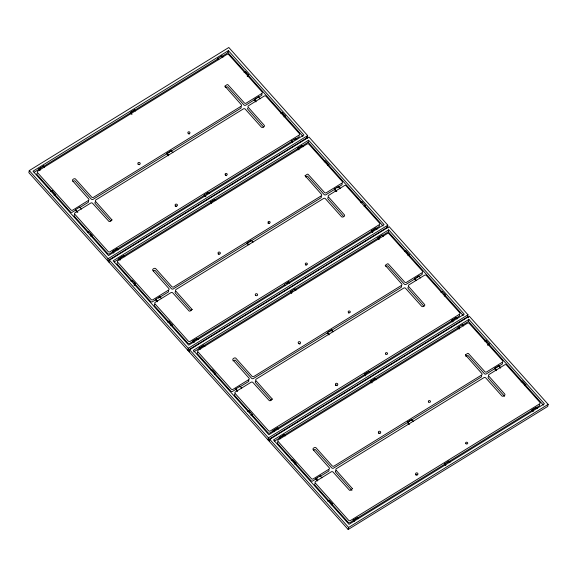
<?xml version="1.0" encoding="UTF-8"?>
<svg xmlns="http://www.w3.org/2000/svg" width="577" height="577" viewBox="0 0 577 577"><rect width="100%" height="100%" fill="white"/><g stroke="black" fill="none" stroke-linecap="round" stroke-linejoin="round"><path stroke-width="0.87" d="M307.649 135.595L108.101 258.705L107.683 260.732L307.231 137.629L307.649 135.595L228.817 47.494L29.268 170.597L28.85 172.631L348.183 529.506L547.732 406.403L548.15 404.369L469.317 316.268L269.769 439.371L269.351 441.405M44.631 167.2L43.52 165.96L38.947 168.78L38.825 169.357L39.936 170.597M43.398 166.537L43.52 165.96M51.966 191.254L52.089 190.677L55.414 194.391L55.291 194.968M81.444 209.062L79.691 207.107L75.537 209.675L75.421 210.252L77.167 212.199M79.576 207.684L79.691 207.107M88.555 232.149L88.678 231.572L92.003 235.286L91.887 235.863M135.674 111.036L134.564 109.796L130.409 112.356L130.287 112.933L131.397 114.174M134.448 110.373L134.564 109.796M109.017 262.218L109.435 260.191L308.983 137.088L387.816 225.189L387.398 227.223L187.85 350.326L188.268 348.292L387.816 225.189M118.061 249.985L116.951 248.745L112.789 251.312L112.674 251.889L113.784 253.123M116.828 249.322L116.951 248.745M124.791 256.794L123.687 255.553L119.114 258.373L118.992 258.95L120.103 260.191M123.565 256.13L123.687 255.553M132.133 280.848L132.256 280.271L135.581 283.985L134.073 285.42M172.898 152.638L171.153 150.684L166.998 153.251L166.876 153.828L168.621 155.783M171.037 151.261L171.153 150.684M161.603 298.655L159.858 296.701L155.703 299.268L155.581 299.838L157.333 301.793M159.742 297.278L159.858 296.701M217.587 59.078L217.709 58.501L221.864 55.94L222.974 57.173M221.748 56.51L221.864 55.94M168.722 321.735L168.845 321.158L172.17 324.88L172.054 325.457M221.085 56.921L227.98 52.666L228.398 50.632L303.913 135.018L108.519 255.561L33.012 171.174L228.398 50.632M90.221 234.002L107.683 253.519A1.342 1.118 11.6 0 0 109.558 253.808L204.135 195.466L204.251 194.889L208.412 192.321L209.516 193.562M208.29 192.898L208.412 192.321M210.454 202.527L210.569 201.95L214.731 199.382L215.841 200.623M214.608 199.959L214.731 199.382M245.283 71.995L245.398 71.418L248.723 75.14L247.223 76.568M189.184 351.811L189.602 349.777L389.15 226.674L467.983 314.782L467.565 316.809L268.017 439.912L268.435 437.885L467.983 314.782M198.221 339.579L197.118 338.338L192.956 340.899L192.841 341.476L193.951 342.716M196.995 338.915L197.118 338.338M199.159 348.537L199.281 347.967L203.854 345.14L204.958 346.38M203.731 345.717L203.854 345.14M260.205 98.782L258.453 96.828L254.298 99.395L254.183 99.972L255.928 101.92M258.337 97.405L258.453 96.828M215.625 374.156L215.748 373.579L212.415 369.857L211.031 370.715M253.065 242.232L251.32 240.277L247.165 242.845L247.043 243.422L248.211 244.72M251.204 240.854L251.32 240.277M281.872 112.89L281.987 112.313L285.312 116.027L285.197 116.604M241.77 388.242L240.025 386.294L235.87 388.855L235.748 389.432L237.5 391.386M239.909 386.871L240.025 386.294M291.435 141.603L291.551 141.026L295.712 138.466L296.823 139.706M295.59 139.043L295.712 138.466M303.141 146.767L302.031 145.527L297.876 148.094L297.754 148.671L298.864 149.905M301.915 146.104L302.031 145.527M248.889 411.329L249.012 410.752L252.337 414.466L252.214 415.043M212.531 201.243L308.147 142.259L308.565 140.225L384.073 224.612L188.686 345.154L113.179 260.768L308.565 140.225M289.683 283.156L288.572 281.915L284.418 284.475L284.302 285.052L189.725 343.402A1.342 1.118 11.6 0 1 187.85 343.113L154.586 305.94A1.342 1.118 11.6 0 1 154.795 304.367M288.457 282.492L288.572 281.915M296.001 290.217L294.897 288.976L290.736 291.544L290.62 292.121L291.731 293.354M294.775 289.553L294.897 288.976M325.45 161.589L325.565 161.012L328.89 164.726L328.775 165.303M273.008 431.069L273.123 430.492L277.285 427.925L278.388 429.165M277.162 428.502L277.285 427.925M279.326 438.131L279.441 437.554L284.021 434.733L285.125 435.974M283.898 435.31L284.021 434.733M340.365 188.369L338.62 186.421L334.465 188.982L334.35 189.559L336.095 191.514M338.504 186.998L338.62 186.421M292.467 460.028L292.582 459.451L295.914 463.165L295.792 463.742M232.993 360.841L235.25 360.041L251.55 378.245A1.342 1.118 11.6 0 0 253.418 378.534L327.209 333.008L327.332 332.431L331.486 329.871L333.232 331.818M331.486 329.871L331.371 330.448L332.532 331.746M365.364 206.198L365.479 205.621L362.154 201.907L362.039 202.484L308.147 142.259M321.937 477.835L320.192 475.881L316.037 478.448L315.915 479.025L317.66 480.973M320.076 476.458L320.192 475.881M376.99 229.293L375.879 228.059L371.718 230.62L371.602 231.197L372.713 232.437M375.757 228.629L375.879 228.059M383.308 236.361L382.198 235.12L378.043 237.681L377.921 238.258L379.031 239.498M382.082 235.697L382.198 235.12M329.056 500.923L329.178 500.346L332.503 504.06L332.381 504.637M382.183 235.632L388.314 231.846L388.732 229.819L464.24 314.205L268.853 434.741L193.338 350.354L388.732 229.819M369.85 372.742L368.739 371.501L364.585 374.069L364.469 374.646L365.573 375.887M368.624 372.078L368.739 371.501M376.168 379.81L375.064 378.57L370.903 381.13L370.787 381.707L371.898 382.948M374.942 379.147L375.064 378.57M348.183 529.506L348.602 527.472L548.15 404.369M405.617 251.183L405.732 250.606L409.057 254.32L408.942 254.897M353.174 520.656L353.29 520.086L357.452 517.519L358.555 518.759M357.329 518.096L357.452 517.519M420.532 277.963L418.787 276.008L414.632 278.576L414.51 279.153L415.678 280.451M418.671 276.585L418.787 276.008M313.39 450.291L314.782 449.483L315.496 449.714L331.717 467.839A1.342 1.118 11.6 0 0 333.585 468.127L407.376 422.602L407.492 422.025L411.653 419.457L413.399 421.412M411.531 420.034L411.653 419.457M445.531 295.792L445.646 295.215L442.321 291.493L442.206 292.07L408.689 254.623M457.15 318.886L456.046 317.646L451.885 320.213L451.769 320.79L452.88 322.024M455.924 318.223L456.046 317.646M463.475 325.947L462.365 324.707L458.21 327.274L458.088 327.851L459.198 329.092M462.249 325.284L462.365 324.707M462.35 325.219L468.481 321.439L468.899 319.406L544.407 403.792L349.02 524.334L273.505 439.948L468.899 319.406M450.017 462.336L448.906 461.095L444.752 463.663L444.629 464.24L445.74 465.473M448.791 461.672L448.906 461.095M485.776 340.769L485.899 340.192L489.224 343.914L487.716 345.342M500.699 367.556L498.954 365.602L494.799 368.169L494.677 368.746L496.429 370.694M498.838 366.179L498.954 365.602M522.373 381.664L522.488 381.087L525.813 384.801L525.697 385.378M537.317 408.48L536.213 407.239L532.052 409.8L531.936 410.377L533.047 411.617M536.091 407.816L536.213 407.239M34.122 172.256L41.111 167.95M42.554 167.063L218.019 58.811M50.697 191.535L52.089 190.677M244.013 72.276L245.398 71.418M72.897 181.517L74.282 180.709L75.003 180.94L91.216 199.065A1.342 1.118 11.6 0 0 93.085 199.353L169.652 152.119M225.232 87.538L227.489 86.738L243.876 104.891A1.342 1.118 11.6 0 0 245.744 105.173L256.26 98.689M54.029 195.25L55.414 194.391M247.338 75.991L248.723 75.14M75.573 210.158L72.298 212.177A1.342 1.118 11.6 0 1 70.43 211.889L54.988 194.629M80.153 207.331L88.014 202.484A1.342 1.118 11.6 0 0 88.353 201.092M170.568 151.549L240.667 108.303A1.342 1.118 11.6 0 0 240.876 106.738M257.53 97.902L261.453 95.479A1.342 1.118 11.6 0 0 261.662 93.914M87.293 232.423L88.678 231.572M280.602 113.171L281.987 112.313M90.618 236.144L92.003 235.286M283.927 116.886L285.312 116.027M206.213 194.182L291.847 141.351M294.133 139.944L298.713 137.117A1.342 1.118 11.6 0 0 299.153 135.934M114.289 261.85L212.372 201.344M130.864 281.122L132.256 280.271M324.18 161.87L325.565 161.012M153.294 270.966L154.448 270.303L155.163 270.534L171.383 288.651A1.342 1.118 11.6 0 0 173.251 288.94L320.834 197.897A1.342 1.118 11.6 0 0 321.043 196.324M305.637 176.988L307.022 176.18L307.736 176.403L324.043 194.478A1.342 1.118 11.6 0 0 325.911 194.766L335.727 188.708M134.196 284.843L135.581 283.985M327.505 165.585L328.89 164.726M156.396 299.34L152.465 301.764A1.342 1.118 11.6 0 1 150.597 301.475L133.965 282.889M158.358 298.129L168.174 292.07A1.342 1.118 11.6 0 0 168.39 290.505M337.119 187.85L341.62 185.073A1.342 1.118 11.6 0 0 341.829 183.5M167.46 322.016L168.845 321.158M360.769 202.758L362.154 201.907M170.785 325.731L172.17 324.88M364.094 206.479L365.479 205.621M286.38 283.776L378.88 226.711A1.342 1.118 11.6 0 0 379.219 225.318M193.692 351.912L292.698 290.837M294.068 289.993L380.697 236.548M404.347 251.457L405.732 250.606M385.797 266.574L387.189 265.766L387.903 265.997L404.21 284.072A1.342 1.118 11.6 0 0 406.078 284.353L413.933 279.513M214.355 374.43L215.748 373.579M407.672 255.178L409.057 254.32M236.563 388.934L232.632 391.357A1.342 1.118 11.6 0 1 230.764 391.069L197.5 353.896A1.342 1.118 11.6 0 1 197.702 352.323M240.486 386.511L248.341 381.664A1.342 1.118 11.6 0 0 248.557 380.099M328.594 332.157L330.671 330.873M331.638 330.282L401.001 287.49A1.342 1.118 11.6 0 0 401.347 286.098M415.902 278.294L417.979 277.018M418.513 276.686L421.787 274.666A1.342 1.118 11.6 0 0 422.133 273.274M247.62 411.61L249.012 410.752M440.936 292.351L442.321 291.493M250.952 415.325L252.337 414.466M444.261 296.066L445.646 295.215M367.52 372.764L269.892 432.995A1.342 1.118 11.6 0 1 268.017 432.707L251.976 414.776M369.042 371.826L454.539 319.081M455.996 318.179L459.047 316.297A1.342 1.118 11.6 0 0 459.249 314.732M274.623 441.03L459.285 327.109M291.197 460.309L292.582 459.451M484.514 341.05L485.899 340.192M465.733 356.312L467.983 355.511L484.377 373.665A1.342 1.118 11.6 0 0 486.245 373.946L497.453 367.037M294.522 464.023L295.914 463.165M487.839 344.765L489.224 343.914M317.3 478.167L312.799 480.944A1.342 1.118 11.6 0 1 310.931 480.655L277.667 443.482A1.342 1.118 11.6 0 1 277.869 441.917M320.653 476.104L328.508 471.258A1.342 1.118 11.6 0 0 328.724 469.685M408.112 422.148L409.591 421.239M410.146 420.893L481.168 377.077A1.342 1.118 11.6 0 0 481.506 375.685M498.679 366.272L501.954 364.253A1.342 1.118 11.6 0 0 502.293 362.861M327.786 501.197L329.178 500.346M521.103 381.938L522.488 381.087M331.119 504.918L332.503 504.06M524.428 385.66L525.813 384.801M355.396 519.286L350.051 522.582A1.342 1.118 11.6 0 1 348.183 522.293L330.167 502.156M355.944 518.947L446.158 463.295M447.406 462.53L539.207 405.891A1.342 1.118 11.6 0 0 539.416 404.318M306.43 136.735L307.635 138.076M386.864 226.624L388.069 227.965M467.298 316.513L468.502 317.855M227.98 52.666L246.386 73.236M247.757 74.765L302.896 136.381M365.082 205.881L383.063 225.975M388.314 231.846L407.492 253.281M443.864 293.931L463.223 315.569M468.481 321.439L487.06 342.204M488.257 343.539L543.39 405.155M499.415 366.828L500.584 368.133M217.709 58.501L218.82 59.741M254.298 99.395L256.044 101.343M291.551 141.026L292.662 142.267M297.876 148.094L298.987 149.335M334.465 188.982L336.795 191.586M371.718 230.62L372.829 231.86M378.043 237.681L379.147 238.921M414.632 278.576L416.378 280.53M451.885 320.213L452.995 321.454M458.21 327.274L459.314 328.515M494.799 368.169L496.545 370.117M532.052 409.8L533.162 411.04M130.409 112.356L132.068 114.217M166.998 153.251L168.744 155.206M204.251 194.889L205.917 196.743M210.569 201.95L211.68 203.191M247.165 242.845L248.911 244.792M284.418 284.475L285.528 285.716M290.736 291.544L291.847 292.784M327.332 332.431L329.078 334.386M364.585 374.069L365.695 375.31M370.903 381.13L372.014 382.371M407.492 422.025L409.244 423.98M444.752 463.663L445.862 464.903M204.135 195.466L205.239 196.699M327.209 333.008L328.955 334.963M407.376 422.602L409.122 424.549M110.914 221.078L95.205 203.522A1.342 1.118 11.6 0 1 95.414 201.95M191.081 310.671L175.372 293.116A1.342 1.118 11.6 0 1 175.581 291.544M271.248 400.265L255.539 382.702A1.342 1.118 11.6 0 1 255.748 381.137M351.92 490.421L335.706 472.296A1.342 1.118 11.6 0 1 335.482 471.229M38.947 168.78L40.058 170.02M75.537 209.675L77.866 212.278M112.789 251.312L113.9 252.546M119.114 258.373L120.218 259.614M155.703 299.268L157.449 301.216M192.956 340.899L194.067 342.139M199.281 347.967L200.385 349.2M235.87 388.855L237.616 390.809M273.123 430.492L274.234 431.733M279.441 437.554L280.552 438.794M316.037 478.448L317.783 480.396M353.29 520.086L354.401 521.319M53.798 193.295L37.166 174.708A1.342 1.118 11.6 0 1 37.195 173.273M88.678 232.279L74.419 216.346A1.342 1.118 11.6 0 1 74.628 214.774M132.775 281.562L117.333 264.302A1.342 1.118 11.6 0 1 117.362 262.867M250 412.569L234.752 395.526A1.342 1.118 11.6 0 1 234.962 393.961M329.178 501.052L314.919 485.12A1.342 1.118 11.6 0 1 315.129 483.548M29.268 170.597L108.101 258.705M109.435 260.191L188.268 348.292M189.602 349.777L268.435 437.885M269.769 439.371L348.602 527.472M504.5 396.298L488.358 378.115A1.342 1.118 11.6 0 1 488.394 376.68M423.828 306.135L408.191 288.522A1.342 1.118 11.6 0 1 408.235 287.094M343.661 216.548L328.032 198.935A1.342 1.118 11.6 0 1 328.068 197.5M263.494 126.954L247.865 109.341A1.342 1.118 11.6 0 1 247.749 108.079M225.34 175.502A1.075 0.894 11.6 0 1 226.451 175.718M175.206 206.256A1.197 1.003 11.6 0 1 176.454 206.292M188.39 133.821A1.075 0.894 11.6 0 1 189.263 134.145M138.148 164.539A1.197 1.003 11.6 0 1 139.295 164.719M305.507 265.095A1.075 0.894 11.6 0 1 306.25 265.11M267.995 223.573A1.075 0.894 11.6 0 1 269.192 223.566M218.214 254.168A1.197 1.003 11.6 0 1 219.145 254.154M335.54 385.436A1.197 1.003 11.6 0 1 337.127 385.746M348.515 313.022A1.075 0.894 11.6 0 1 348.948 313.015M298.59 343.697A1.197 1.003 11.6 0 1 299.932 344.18M378.757 433.291A1.197 1.003 11.6 0 1 379.969 433.623M335.59 471.027A1.342 1.118 11.6 0 1 335.915 470.724M415.707 475.03A1.197 1.003 11.6 0 1 417.048 475.131M111.981 219.924L109.861 221.554L109.017 221.489L92.623 203.335A1.342 1.118 11.6 0 0 90.755 203.054L75.046 212.747A1.342 1.118 11.6 0 0 74.837 214.312L108.101 251.493A1.342 1.118 11.6 0 0 109.976 251.781L299.131 135.083A1.342 1.118 11.6 0 0 299.333 133.518L266.069 96.345A1.342 1.118 11.6 0 0 264.201 96.056L248.492 105.742A1.342 1.118 11.6 0 0 248.276 107.315L264.417 125.49C264.951 126.68 262.485 128.022 261.504 127.286L245.283 109.161A1.342 1.118 11.6 0 0 243.415 108.873L95.832 199.923A1.342 1.118 11.6 0 0 95.623 201.496L111.981 219.924M192.148 309.51L190.028 311.147L189.184 311.082L172.79 292.928A1.342 1.118 11.6 0 0 170.922 292.647L155.213 302.334A1.342 1.118 11.6 0 0 155.004 303.906L188.268 341.079A1.342 1.118 11.6 0 0 190.136 341.368L379.298 224.677A1.342 1.118 11.6 0 0 379.5 223.104L346.236 185.931A1.342 1.118 11.6 0 0 344.368 185.643L328.659 195.336A1.342 1.118 11.6 0 0 328.443 196.901L344.584 215.084C345.118 216.274 342.644 217.616 341.671 216.88L325.45 198.755A1.342 1.118 11.6 0 0 323.582 198.466L175.999 289.51A1.342 1.118 11.6 0 0 175.79 291.082L192.148 309.51M224.936 86.161L241.294 104.704A1.342 1.118 11.6 0 1 241.085 106.276L93.503 197.32A1.342 1.118 11.6 0 1 91.635 197.031L75.414 178.906C74.44 178.17 71.966 179.519 72.5 180.702L88.642 198.885A1.342 1.118 11.6 0 1 88.425 200.45L72.716 210.143A1.342 1.118 11.6 0 1 70.848 209.855L37.584 172.682A1.342 1.118 11.6 0 1 37.793 171.109L226.949 54.418A1.342 1.118 11.6 0 1 228.817 54.707L262.081 91.88A1.342 1.118 11.6 0 1 261.871 93.452L246.163 103.146A1.342 1.118 11.6 0 1 244.295 102.857L227.901 84.704L227.158 84.588L224.936 86.161M272.315 399.104L270.195 400.741L269.344 400.676L252.957 382.522A1.342 1.118 11.6 0 0 251.089 382.234L235.38 391.927A1.342 1.118 11.6 0 0 235.171 393.5L268.435 430.673A1.342 1.118 11.6 0 0 270.303 430.961L459.458 314.27A1.342 1.118 11.6 0 0 459.667 312.698L426.403 275.525A1.342 1.118 11.6 0 0 424.535 275.236L408.826 284.93A1.342 1.118 11.6 0 0 408.61 286.495L424.751 304.678C425.285 305.86 422.811 307.202 421.837 306.466L405.617 288.349A1.342 1.118 11.6 0 0 403.749 288.06L256.166 379.103A1.342 1.118 11.6 0 0 255.957 380.676L272.315 399.104M305.103 175.747L321.461 194.298A1.342 1.118 11.6 0 1 321.252 195.863L173.67 286.913A1.342 1.118 11.6 0 1 171.802 286.625L155.581 268.5C154.6 267.764 152.133 269.106 152.667 270.296L168.809 288.478A1.342 1.118 11.6 0 1 168.592 290.043L152.883 299.737A1.342 1.118 11.6 0 1 151.015 299.449L117.751 262.268A1.342 1.118 11.6 0 1 117.953 260.703L307.108 144.005A1.342 1.118 11.6 0 1 308.983 144.293L342.248 181.474A1.342 1.118 11.6 0 1 342.038 183.039L326.33 192.732A1.342 1.118 11.6 0 1 324.462 192.451L308.068 174.297L307.325 174.182L305.103 175.747M352.482 488.697L350.362 490.327L349.511 490.262L333.124 472.109A1.342 1.118 11.6 0 0 331.256 471.827L315.547 481.521A1.342 1.118 11.6 0 0 315.338 483.086L348.602 520.266A1.342 1.118 11.6 0 0 350.47 520.555L539.625 403.857A1.342 1.118 11.6 0 0 539.834 402.292L506.57 365.111A1.342 1.118 11.6 0 0 504.702 364.823L488.986 374.516A1.342 1.118 11.6 0 0 488.777 376.081L504.911 394.264C505.452 395.454 502.978 396.796 501.997 396.06L485.784 377.935A1.342 1.118 11.6 0 0 483.915 377.647L336.333 468.697A1.342 1.118 11.6 0 0 336.124 470.262L352.482 488.697M385.27 265.341L401.628 283.884A1.342 1.118 11.6 0 1 401.419 285.456L253.837 376.5A1.342 1.118 11.6 0 1 251.961 376.211L235.748 358.093C234.767 357.358 232.3 358.699 232.834 359.882L248.968 378.065A1.342 1.118 11.6 0 1 248.759 379.63L233.05 389.324A1.342 1.118 11.6 0 1 231.175 389.035L197.918 351.862A1.342 1.118 11.6 0 1 198.12 350.289L387.275 233.598A1.342 1.118 11.6 0 1 389.15 233.887L422.414 271.06A1.342 1.118 11.6 0 1 422.205 272.632L406.496 282.326A1.342 1.118 11.6 0 1 404.628 282.038L388.234 263.884L387.492 263.768L385.27 265.341M465.437 354.934L481.795 373.478A1.342 1.118 11.6 0 1 481.586 375.05L334.004 466.093A1.342 1.118 11.6 0 1 332.128 465.805L315.915 447.68C314.934 446.944 312.467 448.286 313.001 449.476L329.135 467.658A1.342 1.118 11.6 0 1 328.926 469.224L313.217 478.917A1.342 1.118 11.6 0 1 311.342 478.629L278.078 441.455A1.342 1.118 11.6 0 1 278.287 439.883L467.442 323.192A1.342 1.118 11.6 0 1 469.317 323.481L502.581 360.654A1.342 1.118 11.6 0 1 502.372 362.226L486.663 371.913A1.342 1.118 11.6 0 1 484.795 371.631L468.401 353.477L467.651 353.362L465.437 354.934M225.448 174.954A1.075 0.894 11.6 0 0 227.208 174.579A1.075 0.894 11.6 0 0 225.845 173.446A1.075 0.894 11.6 0 0 225.448 174.954M175.48 205.801A1.197 1.003 11.6 0 0 177.442 205.383A1.197 1.003 11.6 0 0 175.92 204.121A1.197 1.003 11.6 0 0 175.48 205.801M188.196 133.316A1.075 0.894 11.6 0 0 189.956 132.948A1.075 0.894 11.6 0 0 188.585 131.816A1.075 0.894 11.6 0 0 188.196 133.316M138.228 164.164A1.197 1.003 11.6 0 0 140.189 163.753A1.197 1.003 11.6 0 0 138.66 162.483A1.197 1.003 11.6 0 0 138.228 164.164M305.615 264.54A1.075 0.894 11.6 0 0 307.375 264.172A1.075 0.894 11.6 0 0 306.012 263.04A1.075 0.894 11.6 0 0 305.615 264.54M255.647 295.388A1.197 1.003 11.6 0 0 257.609 294.977A1.197 1.003 11.6 0 0 256.087 293.715A1.197 1.003 11.6 0 0 255.647 295.388M268.363 222.91A1.075 0.894 11.6 0 0 270.115 222.534A1.075 0.894 11.6 0 0 268.752 221.402A1.075 0.894 11.6 0 0 268.363 222.91M218.387 253.757A1.197 1.003 11.6 0 0 220.356 253.339A1.197 1.003 11.6 0 0 218.827 252.077A1.197 1.003 11.6 0 0 218.387 253.757M385.782 354.134A1.075 0.894 11.6 0 0 387.542 353.766A1.075 0.894 11.6 0 0 386.179 352.634A1.075 0.894 11.6 0 0 385.782 354.134M335.814 384.982A1.197 1.003 11.6 0 0 337.776 384.57A1.197 1.003 11.6 0 0 336.247 383.301A1.197 1.003 11.6 0 0 335.814 384.982M348.53 312.496A1.075 0.894 11.6 0 0 350.282 312.128A1.075 0.894 11.6 0 0 348.919 310.996A1.075 0.894 11.6 0 0 348.53 312.496M298.554 343.344A1.197 1.003 11.6 0 0 300.523 342.933A1.197 1.003 11.6 0 0 298.994 341.671A1.197 1.003 11.6 0 0 298.554 343.344M378.721 432.938A1.197 1.003 11.6 0 0 380.69 432.526A1.197 1.003 11.6 0 0 379.161 431.257A1.197 1.003 11.6 0 0 378.721 432.938M428.697 402.09A1.075 0.894 11.6 0 0 430.449 401.722A1.075 0.894 11.6 0 0 429.086 400.589A1.075 0.894 11.6 0 0 428.697 402.09M415.981 474.575A1.197 1.003 11.6 0 0 417.943 474.157A1.197 1.003 11.6 0 0 416.414 472.895A1.197 1.003 11.6 0 0 415.981 474.575M465.949 443.727A1.075 0.894 11.6 0 0 467.709 443.352A1.075 0.894 11.6 0 0 466.339 442.22A1.075 0.894 11.6 0 0 465.949 443.727"/></g></svg>
